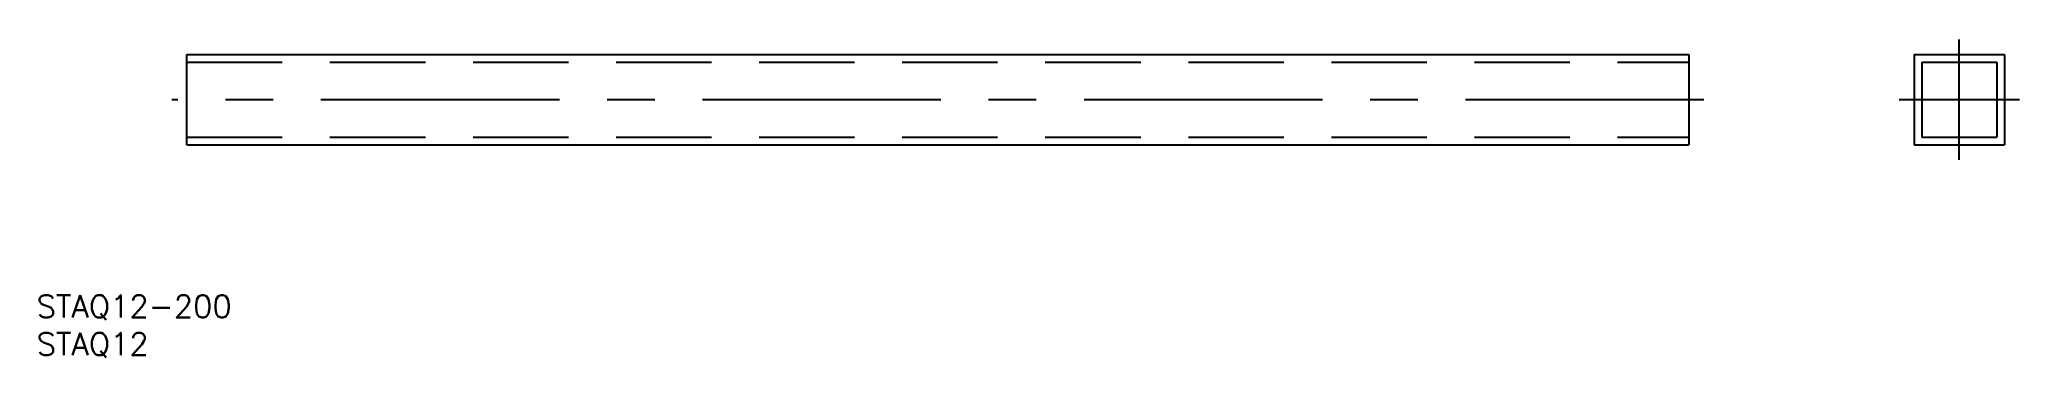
# Model space of a CAD drawing. Extents: x -20 to 244, y -28 to 14.
import ezdxf

# ---------------------------------------------------------------- set-up
doc = ezdxf.new("R2010")
doc.units = 0
doc.linetypes.add('CENTER', pattern=[50.8, 31.75, -6.35, 6.35, -6.35])
doc.linetypes.add('DASHED', pattern=[19.05, 12.7, -6.35])
doc.layers.get('0').update_dxf_attribs({"linetype": 'CONTINUOUS'})
doc.layers.add('CENTER', color=1, linetype='CONTINUOUS')
doc.styles.get("Standard").update_dxf_attribs({"font": 'txt.shx', "height": 3, "bigfont": 'bigfont.shx'})

msp = doc.modelspace()

# ---------------------------------------------------------------- linework, layer by layer
at = {"color": 7, "linetype": 'CONTINUOUS'}
for p, q in [((0, 0), (0, 12)), ((0, 12), (200, 12)), ((200, 12), (200, 0)), ((230, 12), (230, 0)), ((230, 12), (242, 12)), ((231, 11), (231, 1)), ((231, 11), (241, 11)), ((241, 11), (241, 1)), ((242, 12), (242, 0)), ((0, 0), (200, 0)), ((230, 0), (242, 0)), ((231, 1), (241, 1))]:
    msp.add_line(p, q, dxfattribs=at)
at = {"color": 3, "linetype": 'DASHED'}
for p, q in [((0, 11), (200, 11)), ((0, 1), (200, 1))]:
    msp.add_line(p, q, dxfattribs=at)
at = {"layer": 'CENTER', "color": 1, "linetype": 'CENTER'}
for p, q in [((236, -2), (236, 14)), ((202, 6), (-2, 6)), ((244, 6), (228, 6))]:
    msp.add_line(p, q, dxfattribs=at)

# ---------------------------------------------------------------- texts
at = {"color": 7, "linetype": 'CONTINUOUS'}
for s, p in [('STAQ12-200', (-20, -23)), ('STAQ12', (-20, -28))]:
    msp.add_text(s, height=3, dxfattribs=at).set_placement(p)

doc.saveas('drawing.dxf')
